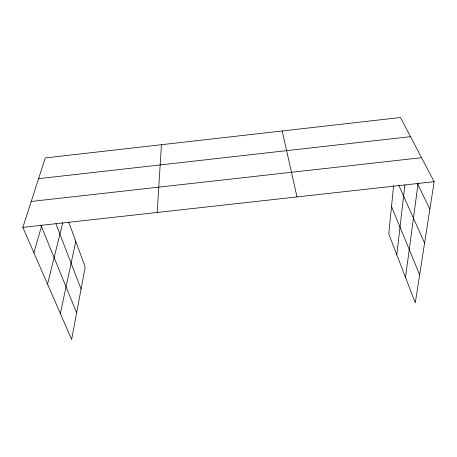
<?xml version="1.0" encoding="UTF-8"?>
<svg xmlns="http://www.w3.org/2000/svg" width="457" height="457" viewBox="0 0 457 457"><rect width="100%" height="100%" fill="white"/><g stroke="black" fill="none" stroke-linecap="round" stroke-linejoin="round"><path stroke-width="0.69" d="M157.168 212.459L161.452 144.703M393.62 185.611L388.758 233.887L415.287 302.814L434.15 181.675L400.475 117.529L45.3 157.911L22.85 227.392L71.635 339.471L85.185 267.088L68.699 221.953M396.796 254.772L404.919 184.862M405.513 277.416L418.126 183.303M60.33 313.502L75.782 241.353M47.557 284.151L62.775 222.69M33.898 252.778L41.838 225.152M38.594 178.664L410.517 136.66M31.23 201.451L421.56 157.694M22.85 227.392L434.15 181.675M417.327 183.417L429.871 209.169M398.83 185.336L424.587 243.101M391.518 206.495L419.652 274.8M40.907 225.192L76.622 312.828M55.908 223.656L81.072 289.047M282.209 130.976L297.004 196.921"/></g></svg>
